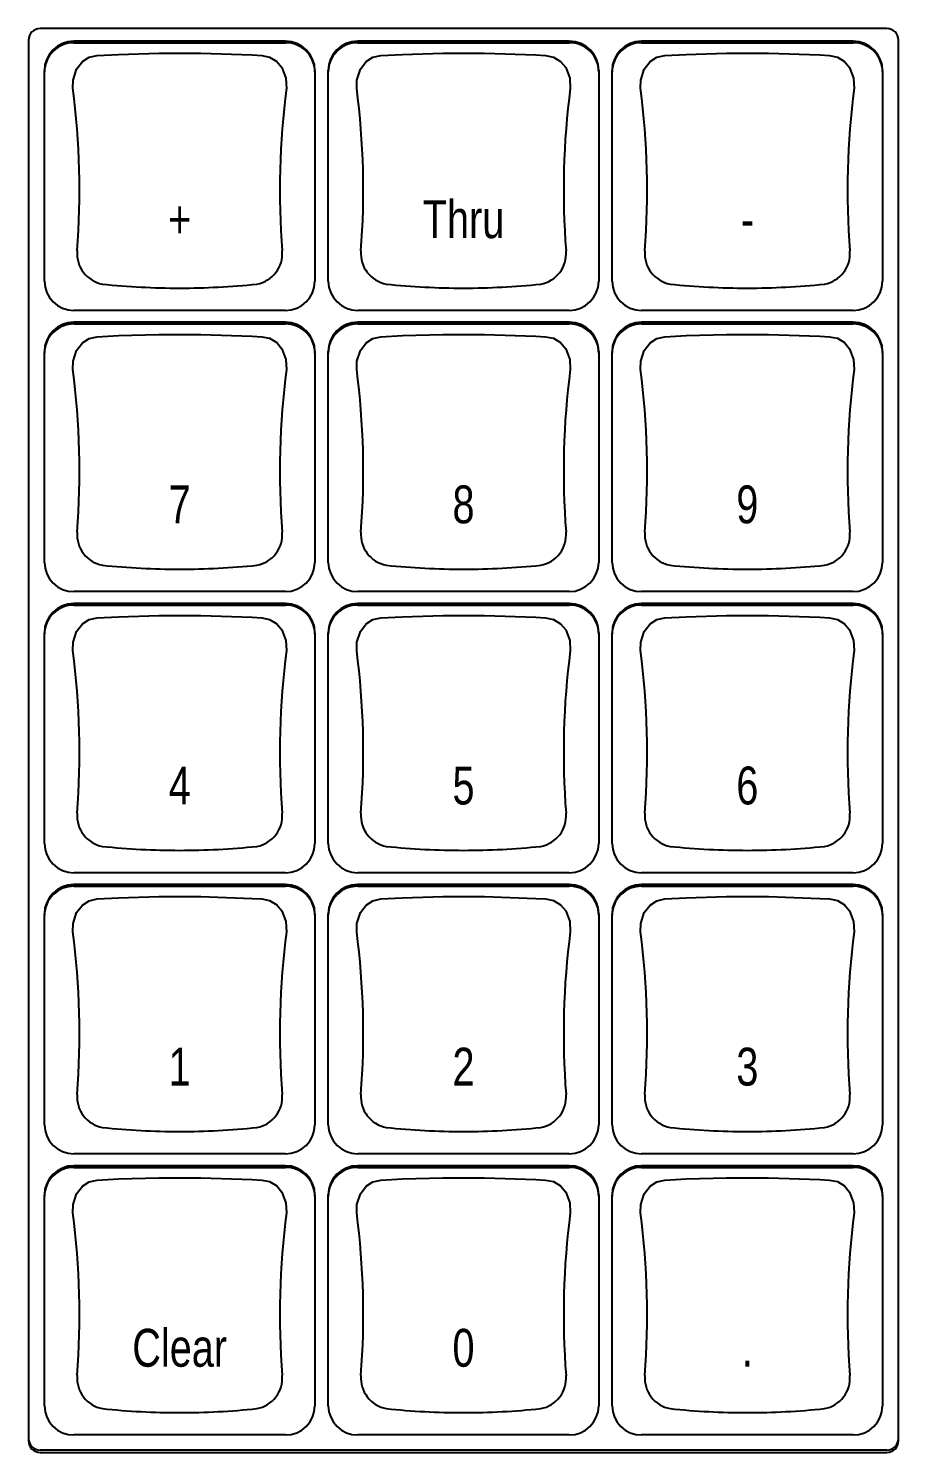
# Model space of a CAD drawing. Header units: inches. Extents: x 0.6 to 61.5, y 0.9 to 41.7.
# Drawn here: x 24.605 to 26.904, y 18.074 to 21.836 of the extents above; entities that cross this region are included whole.
import ezdxf
from ezdxf.enums import TextEntityAlignment as Align

# ---------------------------------------------------------------- set-up
doc = ezdxf.new("R2010")
doc.units = ezdxf.units.IN
doc.header["$MEASUREMENT"] = 0
doc.layers.add('KEYCAP LABELS', color=2, linetype='Continuous')
doc.layers.add('OBJECT', color=7, linetype='Continuous')
doc.styles.get("Standard").update_dxf_attribs({"font": 'arial.ttf'})

msp = doc.modelspace()

# ---------------------------------------------------------------- linework, layer by layer
at = {"layer": 'OBJECT'}
for p, q in [((26.8729, 21.8363), (24.6364, 21.8363)), ((24.6052, 21.8054), (24.6052, 18.1052)), ((25.2842, 21.8028), (24.7252, 21.8028)), ((24.7254, 21.7984), (25.2839, 21.7984)), ((26.0342, 21.8028), (25.4752, 21.8028)), ((25.4754, 21.7984), (26.0339, 21.7984)), ((26.7842, 21.8028), (26.2252, 21.8028)), ((26.2254, 21.7984), (26.7839, 21.7984)), ((26.9042, 18.1052), (26.9042, 21.8054)), ((24.6474, 21.7216), (24.6472, 21.7255)), ((25.3622, 21.7255), (25.3619, 21.7216)), ((25.3974, 21.7216), (25.3972, 21.7255)), ((26.1122, 21.7255), (26.1119, 21.7216)), ((26.1474, 21.7216), (26.1472, 21.7255)), ((26.8622, 21.7255), (26.8619, 21.7216)), ((25.284, 21.0914), (24.7254, 21.0914)), ((26.034, 21.0914), (25.4754, 21.0914)), ((26.784, 21.0914), (26.2254, 21.0914)), ((25.2842, 21.0601), (24.7252, 21.0601)), ((24.7254, 21.0557), (25.2839, 21.0557)), ((26.0342, 21.0601), (25.4752, 21.0601)), ((25.4754, 21.0557), (26.0339, 21.0557)), ((26.7842, 21.0601), (26.2252, 21.0601)), ((26.2254, 21.0557), (26.7839, 21.0557)), ((24.6474, 20.9789), (24.6472, 20.9828)), ((25.3622, 20.9828), (25.3619, 20.9789)), ((25.3974, 20.9789), (25.3972, 20.9828)), ((26.1122, 20.9828), (26.1119, 20.9789)), ((26.1474, 20.9789), (26.1472, 20.9828)), ((26.8622, 20.9828), (26.8619, 20.9789)), ((25.2842, 20.3174), (24.7252, 20.3174)), ((25.284, 20.3487), (24.7254, 20.3487)), ((26.0342, 20.3174), (25.4752, 20.3174)), ((26.034, 20.3487), (25.4754, 20.3487)), ((26.7842, 20.3174), (26.2252, 20.3174)), ((26.784, 20.3487), (26.2254, 20.3487)), ((24.7254, 20.313), (25.2839, 20.313)), ((25.4754, 20.313), (26.0339, 20.313)), ((26.2254, 20.313), (26.7839, 20.313)), ((24.6474, 20.2362), (24.6472, 20.2401)), ((25.3622, 20.2401), (25.3619, 20.2362)), ((25.3974, 20.2362), (25.3972, 20.2401)), ((26.1122, 20.2401), (26.1119, 20.2362)), ((26.1474, 20.2362), (26.1472, 20.2401)), ((26.8622, 20.2401), (26.8619, 20.2362)), ((25.284, 19.606), (24.7254, 19.606)), ((26.034, 19.606), (25.4754, 19.606)), ((26.784, 19.606), (26.2254, 19.606)), ((25.2842, 19.5747), (24.7252, 19.5747)), ((24.7254, 19.5703), (25.2839, 19.5703)), ((26.0342, 19.5747), (25.4752, 19.5747)), ((25.4754, 19.5703), (26.0339, 19.5703)), ((26.7842, 19.5747), (26.2252, 19.5747)), ((26.2254, 19.5703), (26.7839, 19.5703)), ((24.6474, 19.4935), (24.6472, 19.4974)), ((25.3622, 19.4974), (25.3619, 19.4935)), ((25.3974, 19.4935), (25.3972, 19.4974)), ((26.1122, 19.4974), (26.1119, 19.4935)), ((26.1474, 19.4935), (26.1472, 19.4974)), ((26.8622, 19.4974), (26.8619, 19.4935)), ((25.284, 18.8633), (24.7254, 18.8633)), ((26.034, 18.8633), (25.4754, 18.8633)), ((26.784, 18.8633), (26.2254, 18.8633)), ((25.2842, 18.832), (24.7252, 18.832)), ((24.7254, 18.8276), (25.2839, 18.8276)), ((26.0342, 18.832), (25.4752, 18.832)), ((25.4754, 18.8276), (26.0339, 18.8276)), ((26.7842, 18.832), (26.2252, 18.832)), ((26.2254, 18.8276), (26.7839, 18.8276)), ((24.6474, 18.7508), (24.6472, 18.7547)), ((25.3622, 18.7547), (25.3619, 18.7508)), ((25.3974, 18.7508), (25.3972, 18.7547)), ((26.1122, 18.7547), (26.1119, 18.7508)), ((26.1474, 18.7508), (26.1472, 18.7547)), ((26.8622, 18.7547), (26.8619, 18.7508)), ((25.284, 18.1206), (24.7254, 18.1206)), ((26.034, 18.1206), (25.4754, 18.1206)), ((26.784, 18.1206), (26.2254, 18.1206)), ((26.8729, 18.0806), (24.6364, 18.0806)), ((24.6364, 18.0743), (26.8729, 18.0743))]:
    msp.add_line(p, q, dxfattribs=at)
at = {"layer": 'OBJECT', "flags": 128}
for points in [[(24.7226, 21.6782), (24.7226, 21.6782), (24.7232, 21.7002), (24.7322, 21.7287), (24.7477, 21.7488), (24.7655, 21.7602), (24.7866, 21.7647), (24.8432, 21.7677), (24.9499, 21.771), (25.0606, 21.7709), (25.1961, 21.7663), (25.2215, 21.7648), (25.2425, 21.7607), (25.2611, 21.7492), (25.2747, 21.733), (25.2854, 21.7048), (25.2868, 21.6782), (25.2868, 21.6782)], [(25.4726, 21.6782), (25.4726, 21.6782), (25.4732, 21.7002), (25.4822, 21.7287), (25.4977, 21.7488), (25.5155, 21.7602), (25.5366, 21.7647), (25.5932, 21.7677), (25.6999, 21.771), (25.8106, 21.7709), (25.9461, 21.7663), (25.9715, 21.7648), (25.9925, 21.7607), (26.0111, 21.7492), (26.0247, 21.733), (26.0354, 21.7048), (26.0368, 21.6782), (26.0368, 21.6782)], [(26.2226, 21.6782), (26.2226, 21.6782), (26.2232, 21.7002), (26.2322, 21.7287), (26.2477, 21.7488), (26.2655, 21.7602), (26.2866, 21.7647), (26.3432, 21.7677), (26.4499, 21.771), (26.5606, 21.7709), (26.6961, 21.7663), (26.7215, 21.7648), (26.7425, 21.7607), (26.7611, 21.7492), (26.7747, 21.733), (26.7854, 21.7048), (26.7868, 21.6782), (26.7868, 21.6782)], [(24.6474, 21.1685), (24.6474, 21.1685), (24.6474, 21.1686), (24.6474, 21.1688), (24.6474, 21.1696), (24.6474, 21.173), (24.6474, 21.186), (24.6474, 21.238), (24.6474, 21.445), (24.6474, 21.6524), (24.6474, 21.7043), (24.6474, 21.7172), (24.6474, 21.7205), (24.6474, 21.7213), (24.6474, 21.7215), (24.6474, 21.7216), (24.6474, 21.7216), (24.6474, 21.7216), (24.6474, 21.7216), (24.6474, 21.7216)], [(25.3619, 21.7216), (25.3619, 21.7216), (25.3619, 21.7216), (25.3619, 21.7216), (25.3619, 21.7216), (25.3619, 21.7215), (25.3619, 21.7213), (25.3619, 21.7205), (25.3619, 21.7172), (25.3619, 21.7043), (25.3619, 21.6524), (25.3619, 21.445), (25.3619, 21.238), (25.3619, 21.186), (25.3619, 21.173), (25.3619, 21.1696), (25.3619, 21.1688), (25.3619, 21.1686), (25.3619, 21.1685), (25.3619, 21.1685), (25.3619, 21.1685)], [(25.3974, 21.1685), (25.3974, 21.1685), (25.3974, 21.1686), (25.3974, 21.1688), (25.3974, 21.1696), (25.3974, 21.173), (25.3974, 21.186), (25.3974, 21.238), (25.3974, 21.445), (25.3974, 21.6524), (25.3974, 21.7043), (25.3974, 21.7172), (25.3974, 21.7205), (25.3974, 21.7213), (25.3974, 21.7215), (25.3974, 21.7216), (25.3974, 21.7216), (25.3974, 21.7216), (25.3974, 21.7216), (25.3974, 21.7216)], [(26.1119, 21.7216), (26.1119, 21.7216), (26.1119, 21.7216), (26.1119, 21.7216), (26.1119, 21.7216), (26.1119, 21.7215), (26.1119, 21.7213), (26.1119, 21.7205), (26.1119, 21.7172), (26.1119, 21.7043), (26.1119, 21.6524), (26.1119, 21.445), (26.1119, 21.238), (26.1119, 21.186), (26.1119, 21.173), (26.1119, 21.1696), (26.1119, 21.1688), (26.1119, 21.1686), (26.1119, 21.1685), (26.1119, 21.1685), (26.1119, 21.1685)], [(26.1474, 21.1685), (26.1474, 21.1685), (26.1474, 21.1686), (26.1474, 21.1688), (26.1474, 21.1696), (26.1474, 21.173), (26.1474, 21.186), (26.1474, 21.238), (26.1474, 21.445), (26.1474, 21.6524), (26.1474, 21.7043), (26.1474, 21.7172), (26.1474, 21.7205), (26.1474, 21.7213), (26.1474, 21.7215), (26.1474, 21.7216), (26.1474, 21.7216), (26.1474, 21.7216), (26.1474, 21.7216), (26.1474, 21.7216)], [(26.8619, 21.7216), (26.8619, 21.7216), (26.8619, 21.7216), (26.8619, 21.7216), (26.8619, 21.7216), (26.8619, 21.7215), (26.8619, 21.7213), (26.8619, 21.7205), (26.8619, 21.7172), (26.8619, 21.7043), (26.8619, 21.6524), (26.8619, 21.445), (26.8619, 21.238), (26.8619, 21.186), (26.8619, 21.173), (26.8619, 21.1696), (26.8619, 21.1688), (26.8619, 21.1686), (26.8619, 21.1685), (26.8619, 21.1685), (26.8619, 21.1685)], [(24.7226, 20.9355), (24.7226, 20.9355), (24.7232, 20.9575), (24.7322, 20.986), (24.7477, 21.006), (24.7655, 21.0175), (24.7866, 21.022), (24.8432, 21.025), (24.9499, 21.0283), (25.0606, 21.0282), (25.1961, 21.0236), (25.2215, 21.0221), (25.2425, 21.018), (25.2611, 21.0065), (25.2747, 20.9903), (25.2854, 20.9621), (25.2868, 20.9355), (25.2868, 20.9355)], [(25.4726, 20.9355), (25.4726, 20.9355), (25.4732, 20.9575), (25.4822, 20.986), (25.4977, 21.006), (25.5155, 21.0175), (25.5366, 21.022), (25.5932, 21.025), (25.6999, 21.0283), (25.8106, 21.0282), (25.9461, 21.0236), (25.9715, 21.0221), (25.9925, 21.018), (26.0111, 21.0065), (26.0247, 20.9903), (26.0354, 20.9621), (26.0368, 20.9355), (26.0368, 20.9355)], [(26.2226, 20.9355), (26.2226, 20.9355), (26.2232, 20.9575), (26.2322, 20.986), (26.2477, 21.006), (26.2655, 21.0175), (26.2866, 21.022), (26.3432, 21.025), (26.4499, 21.0283), (26.5606, 21.0282), (26.6961, 21.0236), (26.7215, 21.0221), (26.7425, 21.018), (26.7611, 21.0065), (26.7747, 20.9903), (26.7854, 20.9621), (26.7868, 20.9355), (26.7868, 20.9355)], [(24.6474, 20.4258), (24.6474, 20.4258), (24.6474, 20.4259), (24.6474, 20.4261), (24.6474, 20.4269), (24.6474, 20.4303), (24.6474, 20.4433), (24.6474, 20.4953), (24.6474, 20.7023), (24.6474, 20.9097), (24.6474, 20.9616), (24.6474, 20.9745), (24.6474, 20.9778), (24.6474, 20.9786), (24.6474, 20.9788), (24.6474, 20.9789), (24.6474, 20.9789), (24.6474, 20.9789), (24.6474, 20.9789), (24.6474, 20.9789)], [(25.3619, 20.9789), (25.3619, 20.9789), (25.3619, 20.9789), (25.3619, 20.9789), (25.3619, 20.9789), (25.3619, 20.9788), (25.3619, 20.9786), (25.3619, 20.9778), (25.3619, 20.9745), (25.3619, 20.9616), (25.3619, 20.9097), (25.3619, 20.7023), (25.3619, 20.4953), (25.3619, 20.4433), (25.3619, 20.4303), (25.3619, 20.4269), (25.3619, 20.4261), (25.3619, 20.4259), (25.3619, 20.4258), (25.3619, 20.4258), (25.3619, 20.4258)], [(25.3974, 20.4258), (25.3974, 20.4258), (25.3974, 20.4259), (25.3974, 20.4261), (25.3974, 20.4269), (25.3974, 20.4303), (25.3974, 20.4433), (25.3974, 20.4953), (25.3974, 20.7023), (25.3974, 20.9097), (25.3974, 20.9616), (25.3974, 20.9745), (25.3974, 20.9778), (25.3974, 20.9786), (25.3974, 20.9788), (25.3974, 20.9789), (25.3974, 20.9789), (25.3974, 20.9789), (25.3974, 20.9789), (25.3974, 20.9789)], [(26.1119, 20.9789), (26.1119, 20.9789), (26.1119, 20.9789), (26.1119, 20.9789), (26.1119, 20.9789), (26.1119, 20.9788), (26.1119, 20.9786), (26.1119, 20.9778), (26.1119, 20.9745), (26.1119, 20.9616), (26.1119, 20.9097), (26.1119, 20.7023), (26.1119, 20.4953), (26.1119, 20.4433), (26.1119, 20.4303), (26.1119, 20.4269), (26.1119, 20.4261), (26.1119, 20.4259), (26.1119, 20.4258), (26.1119, 20.4258), (26.1119, 20.4258)], [(26.1474, 20.4258), (26.1474, 20.4258), (26.1474, 20.4259), (26.1474, 20.4261), (26.1474, 20.4269), (26.1474, 20.4303), (26.1474, 20.4433), (26.1474, 20.4953), (26.1474, 20.7023), (26.1474, 20.9097), (26.1474, 20.9616), (26.1474, 20.9745), (26.1474, 20.9778), (26.1474, 20.9786), (26.1474, 20.9788), (26.1474, 20.9789), (26.1474, 20.9789), (26.1474, 20.9789), (26.1474, 20.9789), (26.1474, 20.9789)], [(26.8619, 20.9789), (26.8619, 20.9789), (26.8619, 20.9789), (26.8619, 20.9789), (26.8619, 20.9789), (26.8619, 20.9788), (26.8619, 20.9786), (26.8619, 20.9778), (26.8619, 20.9745), (26.8619, 20.9616), (26.8619, 20.9097), (26.8619, 20.7023), (26.8619, 20.4953), (26.8619, 20.4433), (26.8619, 20.4303), (26.8619, 20.4269), (26.8619, 20.4261), (26.8619, 20.4259), (26.8619, 20.4258), (26.8619, 20.4258), (26.8619, 20.4258)], [(24.7226, 20.1928), (24.7226, 20.1928), (24.7232, 20.2148), (24.7322, 20.2433), (24.7477, 20.2633), (24.7655, 20.2748), (24.7866, 20.2793), (24.8432, 20.2823), (24.9499, 20.2856), (25.0606, 20.2855), (25.1961, 20.2809), (25.2215, 20.2794), (25.2425, 20.2753), (25.2611, 20.2638), (25.2747, 20.2476), (25.2854, 20.2194), (25.2868, 20.1928), (25.2868, 20.1928)], [(25.4726, 20.1928), (25.4726, 20.1928), (25.4732, 20.2148), (25.4822, 20.2433), (25.4977, 20.2633), (25.5155, 20.2748), (25.5366, 20.2793), (25.5932, 20.2823), (25.6999, 20.2856), (25.8106, 20.2855), (25.9461, 20.2809), (25.9715, 20.2794), (25.9925, 20.2753), (26.0111, 20.2638), (26.0247, 20.2476), (26.0354, 20.2194), (26.0368, 20.1928), (26.0368, 20.1928)], [(26.2226, 20.1928), (26.2226, 20.1928), (26.2232, 20.2148), (26.2322, 20.2433), (26.2477, 20.2633), (26.2655, 20.2748), (26.2866, 20.2793), (26.3432, 20.2823), (26.4499, 20.2856), (26.5606, 20.2855), (26.6961, 20.2809), (26.7215, 20.2794), (26.7425, 20.2753), (26.7611, 20.2638), (26.7747, 20.2476), (26.7854, 20.2194), (26.7868, 20.1928), (26.7868, 20.1928)], [(24.6474, 19.6831), (24.6474, 19.6831), (24.6474, 19.6832), (24.6474, 19.6834), (24.6474, 19.6842), (24.6474, 19.6876), (24.6474, 19.7006), (24.6474, 19.7526), (24.6474, 19.9596), (24.6474, 20.167), (24.6474, 20.2189), (24.6474, 20.2318), (24.6474, 20.2351), (24.6474, 20.2359), (24.6474, 20.2361), (24.6474, 20.2362), (24.6474, 20.2362), (24.6474, 20.2362), (24.6474, 20.2362), (24.6474, 20.2362)], [(25.3619, 20.2362), (25.3619, 20.2362), (25.3619, 20.2362), (25.3619, 20.2362), (25.3619, 20.2362), (25.3619, 20.2361), (25.3619, 20.2359), (25.3619, 20.2351), (25.3619, 20.2318), (25.3619, 20.2189), (25.3619, 20.167), (25.3619, 19.9596), (25.3619, 19.7526), (25.3619, 19.7006), (25.3619, 19.6876), (25.3619, 19.6842), (25.3619, 19.6834), (25.3619, 19.6832), (25.3619, 19.6831), (25.3619, 19.6831), (25.3619, 19.6831)], [(25.3974, 19.6831), (25.3974, 19.6831), (25.3974, 19.6832), (25.3974, 19.6834), (25.3974, 19.6842), (25.3974, 19.6876), (25.3974, 19.7006), (25.3974, 19.7526), (25.3974, 19.9596), (25.3974, 20.167), (25.3974, 20.2189), (25.3974, 20.2318), (25.3974, 20.2351), (25.3974, 20.2359), (25.3974, 20.2361), (25.3974, 20.2362), (25.3974, 20.2362), (25.3974, 20.2362), (25.3974, 20.2362), (25.3974, 20.2362)], [(26.1119, 20.2362), (26.1119, 20.2362), (26.1119, 20.2362), (26.1119, 20.2362), (26.1119, 20.2362), (26.1119, 20.2361), (26.1119, 20.2359), (26.1119, 20.2351), (26.1119, 20.2318), (26.1119, 20.2189), (26.1119, 20.167), (26.1119, 19.9596), (26.1119, 19.7526), (26.1119, 19.7006), (26.1119, 19.6876), (26.1119, 19.6842), (26.1119, 19.6834), (26.1119, 19.6832), (26.1119, 19.6831), (26.1119, 19.6831), (26.1119, 19.6831)], [(26.1474, 19.6831), (26.1474, 19.6831), (26.1474, 19.6832), (26.1474, 19.6834), (26.1474, 19.6842), (26.1474, 19.6876), (26.1474, 19.7006), (26.1474, 19.7526), (26.1474, 19.9596), (26.1474, 20.167), (26.1474, 20.2189), (26.1474, 20.2318), (26.1474, 20.2351), (26.1474, 20.2359), (26.1474, 20.2361), (26.1474, 20.2362), (26.1474, 20.2362), (26.1474, 20.2362), (26.1474, 20.2362), (26.1474, 20.2362)], [(26.8619, 20.2362), (26.8619, 20.2362), (26.8619, 20.2362), (26.8619, 20.2362), (26.8619, 20.2362), (26.8619, 20.2361), (26.8619, 20.2359), (26.8619, 20.2351), (26.8619, 20.2318), (26.8619, 20.2189), (26.8619, 20.167), (26.8619, 19.9596), (26.8619, 19.7526), (26.8619, 19.7006), (26.8619, 19.6876), (26.8619, 19.6842), (26.8619, 19.6834), (26.8619, 19.6832), (26.8619, 19.6831), (26.8619, 19.6831), (26.8619, 19.6831)], [(24.7226, 19.4501), (24.7226, 19.4501), (24.7232, 19.4721), (24.7322, 19.5006), (24.7477, 19.5206), (24.7655, 19.5321), (24.7866, 19.5366), (24.8432, 19.5396), (24.9499, 19.5429), (25.0606, 19.5428), (25.1961, 19.5382), (25.2215, 19.5367), (25.2425, 19.5326), (25.2611, 19.5211), (25.2747, 19.5049), (25.2854, 19.4767), (25.2868, 19.4501), (25.2868, 19.4501)], [(25.4726, 19.4501), (25.4726, 19.4501), (25.4732, 19.4721), (25.4822, 19.5006), (25.4977, 19.5206), (25.5155, 19.5321), (25.5366, 19.5366), (25.5932, 19.5396), (25.6999, 19.5429), (25.8106, 19.5428), (25.9461, 19.5382), (25.9715, 19.5367), (25.9925, 19.5326), (26.0111, 19.5211), (26.0247, 19.5049), (26.0354, 19.4767), (26.0368, 19.4501), (26.0368, 19.4501)], [(26.2226, 19.4501), (26.2226, 19.4501), (26.2232, 19.4721), (26.2322, 19.5006), (26.2477, 19.5206), (26.2655, 19.5321), (26.2866, 19.5366), (26.3432, 19.5396), (26.4499, 19.5429), (26.5606, 19.5428), (26.6961, 19.5382), (26.7215, 19.5367), (26.7425, 19.5326), (26.7611, 19.5211), (26.7747, 19.5049), (26.7854, 19.4767), (26.7868, 19.4501), (26.7868, 19.4501)], [(24.6474, 18.9404), (24.6474, 18.9404), (24.6474, 18.9405), (24.6474, 18.9407), (24.6474, 18.9415), (24.6474, 18.9449), (24.6474, 18.9579), (24.6474, 19.0099), (24.6474, 19.2169), (24.6474, 19.4243), (24.6474, 19.4762), (24.6474, 19.4891), (24.6474, 19.4924), (24.6474, 19.4932), (24.6474, 19.4934), (24.6474, 19.4935), (24.6474, 19.4935), (24.6474, 19.4935), (24.6474, 19.4935), (24.6474, 19.4935)], [(25.3619, 19.4935), (25.3619, 19.4935), (25.3619, 19.4935), (25.3619, 19.4935), (25.3619, 19.4935), (25.3619, 19.4934), (25.3619, 19.4932), (25.3619, 19.4924), (25.3619, 19.4891), (25.3619, 19.4762), (25.3619, 19.4243), (25.3619, 19.2169), (25.3619, 19.0099), (25.3619, 18.9579), (25.3619, 18.9449), (25.3619, 18.9415), (25.3619, 18.9407), (25.3619, 18.9405), (25.3619, 18.9404), (25.3619, 18.9404), (25.3619, 18.9404)], [(25.3974, 18.9404), (25.3974, 18.9404), (25.3974, 18.9405), (25.3974, 18.9407), (25.3974, 18.9415), (25.3974, 18.9449), (25.3974, 18.9579), (25.3974, 19.0099), (25.3974, 19.2169), (25.3974, 19.4243), (25.3974, 19.4762), (25.3974, 19.4891), (25.3974, 19.4924), (25.3974, 19.4932), (25.3974, 19.4934), (25.3974, 19.4935), (25.3974, 19.4935), (25.3974, 19.4935), (25.3974, 19.4935), (25.3974, 19.4935)], [(26.1119, 19.4935), (26.1119, 19.4935), (26.1119, 19.4935), (26.1119, 19.4935), (26.1119, 19.4935), (26.1119, 19.4934), (26.1119, 19.4932), (26.1119, 19.4924), (26.1119, 19.4891), (26.1119, 19.4762), (26.1119, 19.4243), (26.1119, 19.2169), (26.1119, 19.0099), (26.1119, 18.9579), (26.1119, 18.9449), (26.1119, 18.9415), (26.1119, 18.9407), (26.1119, 18.9405), (26.1119, 18.9404), (26.1119, 18.9404), (26.1119, 18.9404)], [(26.1474, 18.9404), (26.1474, 18.9404), (26.1474, 18.9405), (26.1474, 18.9407), (26.1474, 18.9415), (26.1474, 18.9449), (26.1474, 18.9579), (26.1474, 19.0099), (26.1474, 19.2169), (26.1474, 19.4243), (26.1474, 19.4762), (26.1474, 19.4891), (26.1474, 19.4924), (26.1474, 19.4932), (26.1474, 19.4934), (26.1474, 19.4935), (26.1474, 19.4935), (26.1474, 19.4935), (26.1474, 19.4935), (26.1474, 19.4935)], [(26.8619, 19.4935), (26.8619, 19.4935), (26.8619, 19.4935), (26.8619, 19.4935), (26.8619, 19.4935), (26.8619, 19.4934), (26.8619, 19.4932), (26.8619, 19.4924), (26.8619, 19.4891), (26.8619, 19.4762), (26.8619, 19.4243), (26.8619, 19.2169), (26.8619, 19.0099), (26.8619, 18.9579), (26.8619, 18.9449), (26.8619, 18.9415), (26.8619, 18.9407), (26.8619, 18.9405), (26.8619, 18.9404), (26.8619, 18.9404), (26.8619, 18.9404)], [(24.7226, 18.7074), (24.7226, 18.7074), (24.7232, 18.7294), (24.7322, 18.7579), (24.7477, 18.7779), (24.7655, 18.7894), (24.7866, 18.7939), (24.8432, 18.7969), (24.9499, 18.8002), (25.0606, 18.8001), (25.1961, 18.7954), (25.2215, 18.794), (25.2425, 18.7899), (25.2611, 18.7784), (25.2747, 18.7622), (25.2854, 18.734), (25.2868, 18.7074), (25.2868, 18.7074)], [(25.4726, 18.7074), (25.4726, 18.7074), (25.4732, 18.7294), (25.4822, 18.7579), (25.4977, 18.7779), (25.5155, 18.7894), (25.5366, 18.7939), (25.5932, 18.7969), (25.6999, 18.8002), (25.8106, 18.8001), (25.9461, 18.7954), (25.9715, 18.794), (25.9925, 18.7899), (26.0111, 18.7784), (26.0247, 18.7622), (26.0354, 18.734), (26.0368, 18.7074), (26.0368, 18.7074)], [(26.2226, 18.7074), (26.2226, 18.7074), (26.2232, 18.7294), (26.2322, 18.7579), (26.2477, 18.7779), (26.2655, 18.7894), (26.2866, 18.7939), (26.3432, 18.7969), (26.4499, 18.8002), (26.5606, 18.8001), (26.6961, 18.7954), (26.7215, 18.794), (26.7425, 18.7899), (26.7611, 18.7784), (26.7747, 18.7622), (26.7854, 18.734), (26.7868, 18.7074), (26.7868, 18.7074)], [(24.6474, 18.1977), (24.6474, 18.1977), (24.6474, 18.1978), (24.6474, 18.198), (24.6474, 18.1988), (24.6474, 18.2022), (24.6474, 18.2152), (24.6474, 18.2672), (24.6474, 18.4742), (24.6474, 18.6816), (24.6474, 18.7335), (24.6474, 18.7464), (24.6474, 18.7497), (24.6474, 18.7505), (24.6474, 18.7507), (24.6474, 18.7508), (24.6474, 18.7508), (24.6474, 18.7508), (24.6474, 18.7508), (24.6474, 18.7508)], [(25.3619, 18.7508), (25.3619, 18.7508), (25.3619, 18.7508), (25.3619, 18.7508), (25.3619, 18.7508), (25.3619, 18.7507), (25.3619, 18.7505), (25.3619, 18.7497), (25.3619, 18.7464), (25.3619, 18.7335), (25.3619, 18.6816), (25.3619, 18.4742), (25.3619, 18.2672), (25.3619, 18.2152), (25.3619, 18.2022), (25.3619, 18.1988), (25.3619, 18.198), (25.3619, 18.1978), (25.3619, 18.1977), (25.3619, 18.1977), (25.3619, 18.1977)], [(25.3974, 18.1977), (25.3974, 18.1977), (25.3974, 18.1978), (25.3974, 18.198), (25.3974, 18.1988), (25.3974, 18.2022), (25.3974, 18.2152), (25.3974, 18.2672), (25.3974, 18.4742), (25.3974, 18.6816), (25.3974, 18.7335), (25.3974, 18.7464), (25.3974, 18.7497), (25.3974, 18.7505), (25.3974, 18.7507), (25.3974, 18.7508), (25.3974, 18.7508), (25.3974, 18.7508), (25.3974, 18.7508), (25.3974, 18.7508)], [(26.1119, 18.7508), (26.1119, 18.7508), (26.1119, 18.7508), (26.1119, 18.7508), (26.1119, 18.7508), (26.1119, 18.7507), (26.1119, 18.7505), (26.1119, 18.7497), (26.1119, 18.7464), (26.1119, 18.7335), (26.1119, 18.6816), (26.1119, 18.4742), (26.1119, 18.2672), (26.1119, 18.2152), (26.1119, 18.2022), (26.1119, 18.1988), (26.1119, 18.198), (26.1119, 18.1978), (26.1119, 18.1977), (26.1119, 18.1977), (26.1119, 18.1977)], [(26.1474, 18.1977), (26.1474, 18.1977), (26.1474, 18.1978), (26.1474, 18.198), (26.1474, 18.1988), (26.1474, 18.2022), (26.1474, 18.2152), (26.1474, 18.2672), (26.1474, 18.4742), (26.1474, 18.6816), (26.1474, 18.7335), (26.1474, 18.7464), (26.1474, 18.7497), (26.1474, 18.7505), (26.1474, 18.7507), (26.1474, 18.7508), (26.1474, 18.7508), (26.1474, 18.7508), (26.1474, 18.7508), (26.1474, 18.7508)], [(26.8619, 18.7508), (26.8619, 18.7508), (26.8619, 18.7508), (26.8619, 18.7508), (26.8619, 18.7508), (26.8619, 18.7507), (26.8619, 18.7505), (26.8619, 18.7497), (26.8619, 18.7464), (26.8619, 18.7335), (26.8619, 18.6816), (26.8619, 18.4742), (26.8619, 18.2672), (26.8619, 18.2152), (26.8619, 18.2022), (26.8619, 18.1988), (26.8619, 18.198), (26.8619, 18.1978), (26.8619, 18.1977), (26.8619, 18.1977), (26.8619, 18.1977)]]:
    msp.add_lwpolyline(points, dxfattribs=at)
at = {"layer": 'OBJECT'}
for centre, radius, start, end in [((24.6363, 21.8052), 0.0311, 89.7212, 179.7185), ((26.8731, 21.8052), 0.0311, 0.2815, 90.2788), ((24.7244, 21.7215), 0.0769, 89.1929, 179.9294), ((25.2849, 21.7214), 0.0771, 0.1623, 90.7154), ((25.4744, 21.7215), 0.0769, 89.1929, 179.9294), ((26.0349, 21.7214), 0.0771, 0.1623, 90.7154), ((26.2244, 21.7215), 0.0769, 89.1929, 179.9294), ((26.7849, 21.7214), 0.0771, 0.1623, 90.7154), ((22.6549, 21.4097), 2.085, 355.5674, 7.3993), ((27.3505, 21.4098), 2.0811, 172.5894, 184.4439), ((23.4049, 21.4097), 2.085, 355.5674, 7.3993), ((28.1005, 21.4098), 2.0811, 172.5894, 184.4439), ((24.1549, 21.4097), 2.085, 355.5674, 7.3993), ((28.8505, 21.4098), 2.0811, 172.5894, 184.4439), ((24.816, 21.2421), 0.0825, 175.5484, 259.3229), ((25.1942, 21.2415), 0.0817, 280.1739, 4.9548), ((25.566, 21.2421), 0.0825, 175.5484, 259.3229), ((25.9442, 21.2415), 0.0817, 280.1739, 4.9548), ((26.316, 21.2421), 0.0825, 175.5484, 259.3229), ((26.6942, 21.2415), 0.0817, 280.1739, 4.9548), ((24.725, 21.1689), 0.0775, 180.3295, 270.3272), ((25.006, 23.1614), 2.0109, 264.1391, 269.9613), ((25.0035, 23.1581), 2.0076, 270.034, 275.8656), ((25.2841, 21.1692), 0.0778, 269.8748, 359.4685), ((25.475, 21.1689), 0.0775, 180.3295, 270.3272), ((25.756, 23.1614), 2.0109, 264.1391, 269.9613), ((25.7535, 23.1581), 2.0076, 270.034, 275.8656), ((26.0341, 21.1692), 0.0778, 269.8748, 359.4685), ((26.225, 21.1689), 0.0775, 180.3295, 270.3272), ((26.506, 23.1614), 2.0109, 264.1391, 269.9613), ((26.5035, 23.1581), 2.0076, 270.034, 275.8656), ((26.7841, 21.1692), 0.0778, 269.8748, 359.4685), ((24.7244, 20.9788), 0.0769, 89.1929, 179.9294), ((25.2849, 20.9787), 0.0771, 0.1623, 90.7154), ((25.4744, 20.9788), 0.0769, 89.1929, 179.9294), ((26.0349, 20.9787), 0.0771, 0.1623, 90.7154), ((26.2244, 20.9788), 0.0769, 89.1929, 179.9294), ((26.7849, 20.9787), 0.0771, 0.1623, 90.7154), ((22.6549, 20.667), 2.085, 355.5674, 7.3993), ((27.3505, 20.6671), 2.0811, 172.5894, 184.4439), ((23.4049, 20.667), 2.085, 355.5674, 7.3993), ((28.1005, 20.6671), 2.0811, 172.5894, 184.4439), ((24.1549, 20.667), 2.085, 355.5674, 7.3993), ((28.8505, 20.6671), 2.0811, 172.5894, 184.4439), ((24.816, 20.4994), 0.0825, 175.5484, 259.3229), ((25.1942, 20.4988), 0.0817, 280.1739, 4.9548), ((25.566, 20.4994), 0.0825, 175.5484, 259.3229), ((25.9442, 20.4988), 0.0817, 280.1739, 4.9548), ((26.316, 20.4994), 0.0825, 175.5484, 259.3229), ((26.6942, 20.4988), 0.0817, 280.1739, 4.9548), ((24.725, 20.4262), 0.0775, 180.3295, 270.3272), ((25.006, 22.4187), 2.0109, 264.1391, 269.9613), ((25.0035, 22.4154), 2.0076, 270.034, 275.8656), ((25.2841, 20.4265), 0.0778, 269.8748, 359.4685), ((25.475, 20.4262), 0.0775, 180.3295, 270.3272), ((25.756, 22.4187), 2.0109, 264.1391, 269.9613), ((25.7535, 22.4154), 2.0076, 270.034, 275.8656), ((26.0341, 20.4265), 0.0778, 269.8748, 359.4685), ((26.225, 20.4262), 0.0775, 180.3295, 270.3272), ((26.506, 22.4187), 2.0109, 264.1391, 269.9613), ((26.5035, 22.4154), 2.0076, 270.034, 275.8656), ((26.7841, 20.4265), 0.0778, 269.8748, 359.4685), ((24.7244, 20.2361), 0.0769, 89.1929, 179.9294), ((25.2849, 20.236), 0.0771, 0.1623, 90.7154), ((25.4744, 20.2361), 0.0769, 89.1929, 179.9294), ((26.0349, 20.236), 0.0771, 0.1623, 90.7154), ((26.2244, 20.2361), 0.0769, 89.1929, 179.9294), ((26.7849, 20.236), 0.0771, 0.1623, 90.7154), ((22.6549, 19.9243), 2.085, 355.5674, 7.3993), ((27.3505, 19.9244), 2.0811, 172.5894, 184.4439), ((23.4049, 19.9243), 2.085, 355.5674, 7.3993), ((28.1005, 19.9244), 2.0811, 172.5894, 184.4439), ((24.1549, 19.9243), 2.085, 355.5674, 7.3993), ((28.8505, 19.9244), 2.0811, 172.5894, 184.4439), ((24.816, 19.7567), 0.0825, 175.5484, 259.3229), ((25.1942, 19.7561), 0.0817, 280.1739, 4.9548), ((25.566, 19.7567), 0.0825, 175.5484, 259.3229), ((25.9442, 19.7561), 0.0817, 280.1739, 4.9548), ((26.316, 19.7567), 0.0825, 175.5484, 259.3229), ((26.6942, 19.7561), 0.0817, 280.1739, 4.9548), ((24.725, 19.6835), 0.0775, 180.3295, 270.3272), ((25.006, 21.676), 2.0109, 264.1391, 269.9613), ((25.0035, 21.6727), 2.0076, 270.034, 275.8656), ((25.2841, 19.6838), 0.0778, 269.8748, 359.4685), ((25.475, 19.6835), 0.0775, 180.3295, 270.3272), ((25.756, 21.676), 2.0109, 264.1391, 269.9613), ((25.7535, 21.6727), 2.0076, 270.034, 275.8656), ((26.0341, 19.6838), 0.0778, 269.8748, 359.4685), ((26.225, 19.6835), 0.0775, 180.3295, 270.3272), ((26.506, 21.676), 2.0109, 264.1391, 269.9613), ((26.5035, 21.6727), 2.0076, 270.034, 275.8656), ((26.7841, 19.6838), 0.0778, 269.8748, 359.4685), ((24.7244, 19.4934), 0.0769, 89.1929, 179.9294), ((25.2849, 19.4933), 0.0771, 0.1623, 90.7154), ((25.4744, 19.4934), 0.0769, 89.1929, 179.9294), ((26.0349, 19.4933), 0.0771, 0.1623, 90.7154), ((26.2244, 19.4934), 0.0769, 89.1929, 179.9294), ((26.7849, 19.4933), 0.0771, 0.1623, 90.7154), ((22.6549, 19.1816), 2.085, 355.5674, 7.3993), ((27.3505, 19.1817), 2.0811, 172.5894, 184.4439), ((23.4049, 19.1816), 2.085, 355.5674, 7.3993), ((28.1005, 19.1817), 2.0811, 172.5894, 184.4439), ((24.1549, 19.1816), 2.085, 355.5674, 7.3993), ((28.8505, 19.1817), 2.0811, 172.5894, 184.4439), ((24.816, 19.014), 0.0825, 175.5484, 259.3229), ((25.1942, 19.0134), 0.0817, 280.1739, 4.9548), ((25.566, 19.014), 0.0825, 175.5484, 259.3229), ((25.9442, 19.0134), 0.0817, 280.1739, 4.9548), ((26.316, 19.014), 0.0825, 175.5484, 259.3229), ((26.6942, 19.0134), 0.0817, 280.1739, 4.9548), ((24.725, 18.9408), 0.0775, 180.3295, 270.3272), ((25.006, 20.9333), 2.0109, 264.1391, 269.9613), ((25.0035, 20.93), 2.0076, 270.034, 275.8656), ((25.2841, 18.9411), 0.0778, 269.8748, 359.4685), ((25.475, 18.9408), 0.0775, 180.3295, 270.3272), ((25.756, 20.9333), 2.0109, 264.1391, 269.9613), ((25.7535, 20.93), 2.0076, 270.034, 275.8656), ((26.0341, 18.9411), 0.0778, 269.8748, 359.4685), ((26.225, 18.9408), 0.0775, 180.3295, 270.3272), ((26.506, 20.9333), 2.0109, 264.1391, 269.9613), ((26.5035, 20.93), 2.0076, 270.034, 275.8656), ((26.7841, 18.9411), 0.0778, 269.8748, 359.4685), ((24.7244, 18.7507), 0.0769, 89.1929, 179.9294), ((25.2849, 18.7506), 0.0771, 0.1623, 90.7154), ((25.4744, 18.7507), 0.0769, 89.1929, 179.9294), ((26.0349, 18.7506), 0.0771, 0.1623, 90.7154), ((26.2244, 18.7507), 0.0769, 89.1929, 179.9294), ((26.7849, 18.7506), 0.0771, 0.1623, 90.7154), ((22.6549, 18.4389), 2.085, 355.5674, 7.3993), ((27.3505, 18.439), 2.0811, 172.5894, 184.4439), ((23.4049, 18.4389), 2.085, 355.5674, 7.3993), ((28.1005, 18.439), 2.0811, 172.5894, 184.4439), ((24.1549, 18.4389), 2.085, 355.5674, 7.3993), ((28.8505, 18.439), 2.0811, 172.5894, 184.4439), ((24.816, 18.2713), 0.0825, 175.5484, 259.3229), ((25.1942, 18.2707), 0.0817, 280.1739, 4.9548), ((25.566, 18.2713), 0.0825, 175.5484, 259.3229), ((25.9442, 18.2707), 0.0817, 280.1739, 4.9548), ((26.316, 18.2713), 0.0825, 175.5484, 259.3229), ((26.6942, 18.2707), 0.0817, 280.1739, 4.9548), ((24.725, 18.1981), 0.0775, 180.3295, 270.3272), ((25.006, 20.1906), 2.0109, 264.1391, 269.9613), ((25.0035, 20.1873), 2.0076, 270.034, 275.8656), ((25.2841, 18.1984), 0.0778, 269.8748, 359.4685), ((25.475, 18.1981), 0.0775, 180.3295, 270.3272), ((25.756, 20.1906), 2.0109, 264.1391, 269.9613), ((25.7535, 20.1873), 2.0076, 270.034, 275.8656), ((26.0341, 18.1984), 0.0778, 269.8748, 359.4685), ((26.225, 18.1981), 0.0775, 180.3295, 270.3272), ((26.506, 20.1906), 2.0109, 264.1391, 269.9613), ((26.5035, 20.1873), 2.0076, 270.034, 275.8656), ((26.7841, 18.1984), 0.0778, 269.8748, 359.4685), ((24.6363, 18.1117), 0.0311, 180.2815, 270.2788), ((24.6363, 18.1054), 0.0311, 180.2815, 270.2788), ((26.8731, 18.1117), 0.0311, 269.7212, 359.7185), ((26.8731, 18.1054), 0.0311, 269.7212, 359.7185)]:
    msp.add_arc(centre, radius, start, end, dxfattribs=at)
for centre, major_axis, start_param, end_param in [((24.7252, 21.7255), (0.078, -0.0003), 1.574728, 3.145448), ((25.2842, 21.7255), (0.078, 0.0003), 6.27933, 7.85005), ((25.4752, 21.7255), (0.078, -0.0003), 1.574728, 3.145448), ((26.0342, 21.7255), (0.078, 0.0003), 6.27933, 7.85005), ((26.2252, 21.7255), (0.078, -0.0003), 1.574728, 3.145448), ((26.7842, 21.7255), (0.078, 0.0003), 6.27933, 7.85005), ((24.7252, 20.9828), (0.078, -0.0003), 1.574728, 3.145448), ((25.2842, 20.9828), (0.078, 0.0003), 6.27933, 7.85005), ((25.4752, 20.9828), (0.078, -0.0003), 1.574728, 3.145448), ((26.0342, 20.9828), (0.078, 0.0003), 6.27933, 7.85005), ((26.2252, 20.9828), (0.078, -0.0003), 1.574728, 3.145448), ((26.7842, 20.9828), (0.078, 0.0003), 6.27933, 7.85005), ((24.7252, 20.2401), (0.078, -0.0003), 1.574728, 3.145448), ((25.2842, 20.2401), (0.078, 0.0003), 6.27933, 7.85005), ((25.4752, 20.2401), (0.078, -0.0003), 1.574728, 3.145448), ((26.0342, 20.2401), (0.078, 0.0003), 6.27933, 7.85005), ((26.2252, 20.2401), (0.078, -0.0003), 1.574728, 3.145448), ((26.7842, 20.2401), (0.078, 0.0003), 6.27933, 7.85005), ((24.7252, 19.4974), (0.078, -0.0003), 1.574728, 3.145448), ((25.2842, 19.4974), (0.078, 0.0003), 6.27933, 7.85005), ((25.4752, 19.4974), (0.078, -0.0003), 1.574728, 3.145448), ((26.0342, 19.4974), (0.078, 0.0003), 6.27933, 7.85005), ((26.2252, 19.4974), (0.078, -0.0003), 1.574728, 3.145448), ((26.7842, 19.4974), (0.078, 0.0003), 6.27933, 7.85005), ((24.7252, 18.7547), (0.078, -0.0003), 1.574728, 3.145448), ((25.2842, 18.7547), (0.078, 0.0003), 6.27933, 7.85005), ((25.4752, 18.7547), (0.078, -0.0003), 1.574728, 3.145448), ((26.0342, 18.7547), (0.078, 0.0003), 6.27933, 7.85005), ((26.2252, 18.7547), (0.078, -0.0003), 1.574728, 3.145448), ((26.7842, 18.7547), (0.078, 0.0003), 6.27933, 7.85005)]:
    msp.add_ellipse(centre, major_axis=major_axis, ratio=0.990268, start_param=start_param, end_param=end_param, dxfattribs=at)

# ---------------------------------------------------------------- texts
at = {"layer": 'KEYCAP LABELS', "width": 0.75}
for s, p in [('Thru', (25.7547, 21.2825)), ('+', (25.0047, 21.2825)), ('-', (26.5047, 21.2825)), ('7', (25.0047, 20.5291)), ('8', (25.7547, 20.5291)), ('9', (26.5047, 20.5291)), ('4', (25.0047, 19.7864)), ('5', (25.7547, 19.7864)), ('6', (26.5047, 19.7864)), ('1', (25.0047, 19.0437)), ('2', (25.7547, 19.0437)), ('3', (26.5047, 19.0437)), ('Clear', (25.0047, 18.301)), ('0', (25.7547, 18.301)), ('.', (26.5047, 18.301))]:
    msp.add_text(s, height=0.1, dxfattribs=at).set_placement(p, align=Align.CENTER)

doc.saveas('drawing.dxf')
